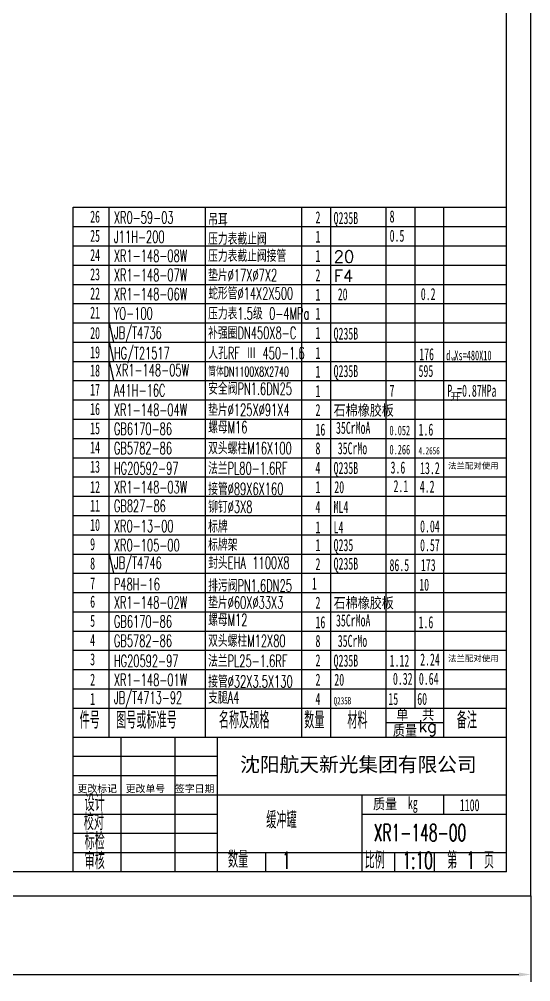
# Model space of a CAD drawing. Extents: x 8550 to 10310, y 662 to 1847.
# Drawn here: x 9242 to 9454.4, y 778.4 to 1178.1 of the extents above; entities that cross this region are included whole.
import ezdxf

# ---------------------------------------------------------------- set-up
doc = ezdxf.new("R2010")
doc.units = 0
doc.header["$LTSCALE"] = 10
doc.header["$MEASUREMENT"] = 0
doc.layers.get('DEFPOINTS').update_dxf_attribs({"linetype": 'CONTINUOUS'})
for name, color, linetype in [('1', 2, 'CONTINUOUS'), ('2', 7, 'CONTINUOUS'), ('尺寸线', 3, 'CONTINUOUS')]:
    doc.layers.add(name, color=color, linetype=linetype)
doc.styles.add('HZ', font='txt', dxfattribs={"bigfont": 'hztxt'})
doc.dimstyles.new('STANDARD$0', dxfattribs={"dimscale": 2, "dimtxt": 2.5, "dimasz": 2.5, "dimexe": 1.5, "dimexo": 0, "dimgap": 1, "dimtad": 1, "dimdec": 4, "dimdsep": 46, "dimlunit": 6, "dimtxsty": 'Standard', "dimcen": 0, "dimadec": 0, "dimazin": 0, "dimtfac": 1, "dimtdec": 4, "dimtmove": 0, "dimatfit": 1, "dimfxl": 0, "dimtolj": 1, "dimtzin": 0, "dimarcsym": 0})

# ---------------------------------------------------------------- blocks, each defined once
blk = doc.blocks.new('*D55')
at = {"layer": '2', "color": 0, "lineweight": -2}
for p, q in [((8860.36, 814.02), (8860.36, 778.38)), ((9454.36, 814.02), (9454.36, 778.38)), ((8865.36, 781.38), (9449.36, 781.38))]:
    blk.add_line(p, q, dxfattribs=at)
at = {"layer": '2', "color": 0}
for points in [[(8865.36, 782.21), (8865.36, 780.55), (8860.36, 781.38)], [(9449.36, 782.21), (9449.36, 780.55), (9454.36, 781.38)]]:
    blk.add_solid(points, dxfattribs=at)
at = {"layer": 'DEFPOINTS', "color": 0}
for p in [(8860.36, 814.02), (9454.36, 814.02), (9454.36, 781.38)]:
    blk.add_point(p, dxfattribs=at)
at = {"layer": '2', "color": 0, "insert": (9157.36, 785.88), "char_height": 5, "attachment_point": 5}
blk.add_mtext('\\A1;594', dxfattribs=at)

msp = doc.modelspace()

# ---------------------------------------------------------------- linework, layer by layer
at = {"layer": '1'}
for p, q in [((9454.36351, 814.02353), (9454.36351, 1654.02353)), ((9264.3669, 1100.02353), (9444.34177, 1100.02353)), ((9279.3669, 880.02353), (9279.3669, 1100.02353)), ((9319.3669, 880.02353), (9319.3669, 1100.02353)), ((9359.3669, 880.02353), (9359.3669, 1100.02353)), ((9371.3669, 880.02353), (9371.3669, 1100.02353)), ((9394.30964, 880.02353), (9394.30964, 1100.02353)), ((9406.30964, 892.02353), (9406.30964, 1100.02353)), ((9418.30964, 880.02353), (9418.30964, 1100.02353)), ((9264.3669, 1092.02353), (9444.34177, 1092.02353)), ((9264.3669, 1084.02353), (9444.34177, 1084.02353)), ((9264.3669, 1076.02353), (9444.34177, 1076.02353)), ((9264.3669, 1068.02353), (9444.34177, 1068.02353)), ((9264.3669, 1060.02353), (9444.34177, 1060.02353)), ((9264.3669, 1052.02353), (9444.34177, 1052.02353)), ((9264.3669, 1044.02353), (9444.34177, 1044.02353)), ((9264.3669, 1036.02353), (9444.34177, 1036.02353)), ((9264.3669, 1028.02353), (9444.34177, 1028.02353)), ((9264.3669, 1020.02353), (9444.34177, 1020.02353)), ((9264.3669, 1012.02353), (9444.34177, 1012.02353)), ((9264.3669, 1004.02353), (9444.34177, 1004.02353)), ((9264.3669, 996.02353), (9444.34177, 996.02353)), ((9264.3669, 988.02353), (9444.34177, 988.02353)), ((9264.3669, 980.02353), (9444.34177, 980.02353)), ((9264.3669, 972.02353), (9444.34177, 972.02353)), ((9264.3669, 964.02353), (9444.34177, 964.02353)), ((9264.3669, 956.02353), (9444.34177, 956.02353)), ((9264.3669, 948.02353), (9444.34177, 948.02353)), ((9264.3669, 940.02353), (9444.34177, 940.02353)), ((9264.3669, 940.02353), (9444.34177, 940.02353)), ((9279.3669, 898.02353), (9279.3669, 940.02353)), ((9319.3669, 898.02353), (9319.3669, 940.02353)), ((9359.3669, 898.02353), (9359.3669, 940.02353)), ((9371.3669, 898.02353), (9371.3669, 940.02353)), ((9394.30964, 898.02353), (9394.30964, 940.02353)), ((9418.30964, 898.02353), (9418.30964, 940.02353)), ((9264.3669, 932.02353), (9444.34177, 932.02353)), ((9264.3669, 932.02353), (9444.34177, 932.02353)), ((9264.3669, 924.02353), (9444.34177, 924.02353)), ((9264.3669, 924.02353), (9444.34177, 924.02353)), ((9264.3669, 916.02353), (9444.34177, 916.02353)), ((9264.3669, 916.02353), (9444.34177, 916.02353)), ((9264.3669, 908.02353), (9444.34177, 908.02353)), ((9264.3669, 908.02353), (9444.34177, 908.02353)), ((9264.3669, 900.02353), (9444.34177, 900.02353)), ((9264.3669, 892.02353), (9444.34177, 892.02353)), ((9394.30964, 886.02353), (9418.30964, 886.02353)), ((9284.3669, 824.02353), (9284.3669, 880.02353)), ((9324.3669, 824.02353), (9324.3669, 880.02353)), ((9264.3669, 872.02353), (9324.3669, 872.02353)), ((9264.3669, 864.02353), (9324.3669, 864.02353)), ((9264.3669, 856.02353), (9444.34177, 856.02353)), ((9384.3669, 824.02353), (9384.3669, 856.02353)), ((9418.30964, 848.02353), (9418.30964, 856.02353)), ((9264.3669, 848.02353), (9324.3669, 848.02353)), ((9384.3669, 848.02353), (9444.34177, 848.02353)), ((9264.3669, 840.02353), (9324.3669, 840.02353)), ((9264.3669, 832.02353), (9444.34177, 832.02353)), ((9344.3669, 824.02353), (9344.3669, 832.02353)), ((9397.87828, 824.02353), (9397.87828, 832.02353)), ((9414.3669, 824.02353), (9414.3669, 832.02353)), ((8860.36351, 814.02353), (9454.36351, 814.02353))]:
    msp.add_line(p, q, dxfattribs=at)
at = {"layer": '2'}
for p, q in [((9444.34177, 824.02353), (9444.34177, 1643.9984)), ((9264.3669, 824.02353), (9264.3669, 1100.02353)), ((9279.3669, 1052.02353), (9281.17385, 1044.02353)), ((9279.3669, 1044.02353), (9281.17385, 1036.02353)), ((9279.3669, 1036.02353), (9281.17385, 1028.02353)), ((9444.34177, 898.02353), (9444.34177, 964.21133)), ((9279.3669, 956.02353), (9281.17385, 948.02353)), ((9264.3669, 898.02353), (9264.3669, 940.02353)), ((9264.3669, 880.02353), (9444.34177, 880.02353)), ((9306.63317, 880.02353), (9306.63317, 824.02353)), ((9444.34177, 824.02353), (8885.36351, 824.02353))]:
    msp.add_line(p, q, dxfattribs=at)

# ---------------------------------------------------------------- texts
at = {"layer": '1', "style": 'HZ', "width": 0.6}
for s, height, p in [('XR0-59-03', 5, (9281.24567, 1093.25808)), ('吊耳   ', 5, (9320.43174, 1092.41519)), ('J11H-200', 5, (9281.24567, 1085.25808)), ('压力表截止阀', 5, (9320.43174, 1084.41519)), ('XR1-148-08W', 5, (9281.24567, 1077.40787)), ('压力表截止阀接管', 5, (9320.43174, 1077.35551)), ('XR1-148-07W', 5, (9281.24567, 1069.40787)), ('垫片%%c17X%%c7X2', 5, (9320.43174, 1069.35551)), ('XR1-148-06W', 5, (9281.24567, 1061.45878)), ('蛇形管%%c14X2X500', 5, (9320.43174, 1061.75155)), ('YO-100', 5, (9281.24567, 1053.45878)), ('压力表1.5级 0-4MPa', 5, (9320.43174, 1053.40643)), ('JB/T4736', 5, (9281.24567, 1045.40787)), ('补强圈DN450X8-C', 5, (9320.43174, 1045.35551)), ('HG/T21517', 5, (9281.24567, 1036.95626)), ('人孔RF Ⅲ 450-1.6', 5, (9320.48661, 1036.97859)), ('XR1-148-05W', 5, (9281.98708, 1029.92929)), ('筒体DN1100X8X2740', 4, (9320.43174, 1029.79401)), ('安全阀PN1.6DN25', 5, (9320.43174, 1022.17345)), ('A41H-16C', 5, (9281.24567, 1021.50644)), ('XR1-148-04W', 5, (9281.24567, 1013.40787)), ('垫片%%c125X%%c91X4', 5, (9320.43174, 1013.35551)), ('螺母M16', 5, (9320.43174, 1006.17345)), ('GB6170-86', 5, (9281.24567, 1005.50644)), ('GB5782-86', 5, (9281.24567, 997.49739)), ('双头螺柱M16X100', 5, (9320.43174, 997.44503)), ('HG20592-97', 5, (9281.24567, 989.11171)), ('法兰PL80-1.6RF', 5, (9320.39058, 989.09883)), ('XR1-148-03W', 5, (9281.24567, 981.25808)), ('接管%%c89X6X160', 5, (9320.43174, 980.56912)), ('GB827-86', 5, (9281.24567, 973.50644)), ('铆钉%%c3X8', 5, (9320.43174, 973.09707)), ('XR0-13-00', 5, (9281.24567, 965.1189)), ('标牌', 5, (9320.43174, 964.92714)), ('XR0-105-00', 5, (9281.24567, 957.14981)), ('标牌架', 5, (9320.43174, 957.34894)), ('JB/T4746', 5, (9281.24567, 949.8514)), ('P48H-16', 5, (9281.24567, 940.94309)), ('排污阀PN1.6DN25', 5, (9320.43174, 940.41519)), ('XR1-148-02W', 5, (9281.24567, 933.40787)), ('垫片%%c60X%%c33X3', 5, (9320.43174, 933.35551)), ('螺母M12', 5, (9320.43174, 926.17345)), ('GB6170-86', 5, (9281.24567, 925.50644)), ('GB5782-86', 5, (9281.24567, 917.49739)), ('双头螺柱M12X80', 5, (9320.43174, 917.44503)), ('HG20592-97', 5, (9281.24567, 909.11171)), ('法兰PL25-1.6RF', 5, (9320.39058, 909.09883)), ('XR1-148-01W', 5, (9281.24567, 901.25808)), ('接管%%c32X3.5X130', 5, (9320.43174, 900.56912)), ('JB/T4713-92', 5, (9281.24567, 893.86457))]:
    msp.add_text(s, height=height, dxfattribs=at).set_placement(p)
at = {"layer": '1', "width": 0.6}
for s, height, p in [('2', 5, (9364.9908, 1093.33309)), ('Q235B', 5, (9372.51289, 1093.05712)), ('8', 5, (9395.7727, 1093.71979)), ('1', 5, (9364.9908, 1085.33309)), ('0.5', 5, (9395.7727, 1085.71979)), ('1', 5, (9364.9908, 1077.33309)), ('2', 5, (9364.9908, 1069.33309)), ('1', 5, (9364.9908, 1061.20881)), ('20', 5, (9374.23296, 1061.39445)), ('0.2', 5, (9408.71624, 1061.4918)), ('1', 5, (9364.9908, 1053.38401)), ('20', 5, (9271.43477, 1045.29953)), ('1', 5, (9364.9908, 1045.33309)), ('Q235B', 5, (9372.51289, 1045.05712)), ('1', 5, (9364.9908, 1037.01886)), ('176', 5, (9408.06393, 1036.51247)), ('d Xs=480X10', 4, (9419.22522, 1036.51247)), ('1', 5, (9364.9908, 1029.23642)), ('Q235B', 5, (9372.51289, 1029.50779)), ('595', 5, (9407.7727, 1029.57715)), ('1', 5, (9364.9908, 1021.18487)), ('7', 5, (9395.7217, 1021.34967)), ('P =0.87MPa', 5, (9419.7217, 1021.34967)), ('2', 5, (9364.9908, 1013.33309)), ('16', 5, (9364.9908, 1005.18487)), ('35CrMoA', 5, (9373.50648, 1005.93583)), ('0.052', 4, (9395.7217, 1005.34967)), ('1.6', 5, (9407.7727, 1005.19898)), ('8', 5, (9364.9908, 997.42262)), ('35CrMo', 5, (9374.23296, 997.43305)), ('0.266', 4, (9395.7217, 997.38828)), ('4.2656', 3, (9407.7727, 997.39922)), ('4', 5, (9364.9908, 989.35777)), ('Q235B', 5, (9372.51289, 989.24007)), ('3.6', 5, (9396.14988, 989.44351)), ('13.2', 5, (9408.41434, 989.20661)), ('1', 5, (9364.9908, 981.32683)), ('20', 5, (9372.80809, 981.32683)), ('2.1', 5, (9397.38933, 981.71979)), ('4.2', 5, (9408.29069, 981.54123)), ('4', 5, (9364.9908, 973.07991)), ('ML4', 5, (9372.51289, 973.07991)), ('1', 5, (9364.9908, 964.61113)), ('L4', 5, (9372.51289, 964.61113)), ('0.04', 5, (9408.41434, 965.02062)), ('1', 5, (9364.9908, 957.23204)), ('Q235', 5, (9372.51289, 957.23204)), ('0.57', 5, (9408.41434, 957.20346)), ('2', 5, (9364.9908, 949.34363)), ('Q235B', 5, (9372.51289, 949.50779)), ('7', 5, (9271.43477, 941.29953)), ('1', 5, (9363.53466, 941.27496)), ('10', 5, (9408.06393, 940.78993)), ('2', 5, (9364.9908, 933.33309)), ('16', 5, (9364.9908, 925.18487)), ('35CrMoA', 5, (9373.50648, 925.93583)), ('1.6', 5, (9407.7727, 925.19898)), ('8', 5, (9364.9908, 917.42262)), ('35CrMo', 5, (9374.23296, 917.43305)), ('Q235B', 5, (9372.51289, 909.24007)), ('1.12', 5, (9395.77558, 909.20661)), ('2.24', 5, (9408.4412, 909.71929)), ('2', 5, (9364.9908, 901.32683)), ('20', 5, (9372.80809, 901.32683)), ('0.32', 5, (9397.14248, 901.71979)), ('0.64', 5, (9407.91957, 901.71979)), ('4', 5, (9364.9908, 893.35679)), ('15', 5, (9395.23836, 893.35679)), ('60', 5, (9407.23836, 893.35679)), ('kg', 5, (9403.37212, 850.14176)), ('1100', 5, (9424.9201, 849.22899))]:
    msp.add_text(s, height=height, dxfattribs=at).set_placement(p)
at = {"layer": '1', "style": 'HZ'}
for s, p in [('20', (9372.51289, 1077.05712)), ('F4', (9372.51289, 1069.05712)), ('石棉橡胶板', (9372.51289, 1013.05712)), ('石棉橡胶板', (9372.51289, 933.05712)), ('单', (9398.55168, 886.69214)), ('共', (9409.29019, 886.76093)), ('质量', (9397.13184, 880.11121)), ('kg', (9407.67697, 882.02135)), ('质量', (9388.87463, 849.54634))]:
    msp.add_text(s, height=5, dxfattribs=at).set_placement(p)
at = {"layer": '1', "color": 1, "style": 'HZ', "width": 0.6}
for s, p in [('封头EHA 1100X8', (9320.43174, 949.8514)), ('支腿A4', (9320.43174, 893.86457))]:
    msp.add_text(s, height=5, dxfattribs=at).set_placement(p)
at = {"layer": '1', "color": 1, "width": 0.6}
for s, height, p in [('86.5', 5, (9395.71404, 948.9337)), ('173', 5, (9408.746, 948.9337)), ('2', 5, (9364.9908, 909.35777)), ('Q235B', 3, (9372.51289, 893.57615))]:
    msp.add_text(s, height=height, dxfattribs=at).set_placement(p)
at = {"layer": '2', "insert": (9421.39643, 1038.36399), "char_height": 2, "attachment_point": 1}
msp.add_mtext('{\\H1x;w}', dxfattribs=at)
at = {"layer": '2', "attachment_point": 1}
for s, insert, char_height, width in [('{\\fSimSun|b0|i0|c134|p54;开}', (9421.06899, 1022.87711), 3, 23.2727858), ('{\\fSimSun|b0|i0|c134|p54;法兰配对使用}', (9420.04361, 993.92825), 2.5, 24.298162), ('{\\fSimSun|b0|i0|c134|p54;法兰配对使用}', (9420.04361, 913.92825), 2.5, 24.298162), ('{\\fSimSun|b0|i0|c134|p54;沈阳航天新光集团有限公司}', (9333.70948, 871.62518), 6, 110.6322956), ('{\\fSimSun|b0|i0|c134|p54;更改标记}', (9266.18966, 860.07353), 3, 18.1772405), ('{\\fSimSun|b0|i0|c134|p54;更改单号}', (9286.18966, 860.07353), 3, 18.1772405), ('{\\fSimSun|b0|i0|c134|p54;签字日期}', (9306.63317, 860.07353), 3, 20)]:
    msp.add_mtext(s, dxfattribs=dict(at, insert=insert, char_height=char_height, width=width))
at = {"layer": '尺寸线', "width": 0.6}
for s, p in [('26', (9271.43477, 1093.63711)), ('25', (9271.43477, 1085.67661)), ('24', (9271.43477, 1077.67661)), ('23', (9271.43477, 1069.68978)), ('22', (9271.43477, 1061.70294)), ('21', (9271.43477, 1053.7591)), ('19', (9271.43477, 1037.30413)), ('18', (9271.43477, 1029.74593)), ('17', (9271.43477, 1021.7591)), ('16', (9271.43477, 1013.7591)), ('15', (9271.43477, 1005.77227)), ('14', (9271.43477, 997.78543)), ('13', (9271.43477, 989.7986)), ('12', (9271.43477, 981.34196)), ('11', (9271.43477, 973.59761)), ('10', (9271.43477, 965.61077)), ('9', (9271.43477, 957.62394)), ('8', (9271.43477, 949.57748)), ('6', (9271.43477, 933.7591)), ('5', (9271.43477, 925.77227)), ('4', (9271.43477, 917.78543)), ('3', (9271.43477, 909.7986)), ('2', (9271.43477, 901.34196)), ('1', (9271.43477, 893.35679))]:
    msp.add_text(s, height=5, dxfattribs=at).set_placement(p)
at = {"layer": '尺寸线', "style": 'HZ', "width": 0.6}
for s, p in [('件号', (9267.04188, 883.52867)), ('图号或标准号', (9282.18593, 883.52867)), ('名称及规格', (9324.86461, 883.52867)), ('数量', (9360.31545, 883.52867)), ('材料', (9378.21296, 883.52867)), ('备注', (9423.6451, 883.52867)), ('设计', (9269.10698, 849.21014)), ('校对', (9268.77056, 841.30107)), ('缓冲罐', (9344.55187, 842.04068)), ('XR1-148-00', (9389.19032, 836.78757)), ('标检', (9269.10698, 833.28083)), ('审核', (9269.10698, 825.07176)), ('数量', (9328.65438, 825.67621)), ('1', (9351.1368, 825.2725)), ('比例', (9385.38906, 825.34001)), ('1:10', (9401.08411, 825.2725)), ('第 1 页', (9419.66198, 825.34001))]:
    msp.add_text(s, height=7, dxfattribs=at).set_placement(p)

# ---------------------------------------------------------------- dimensions: what is measured, and where the dimension line sits
at = {"layer": '2'}
dim = msp.add_linear_dim(base=(9454.36351, 781.37851), p1=(8860.36351, 814.02353), p2=(9454.36351, 814.02353), dimstyle='STANDARD$0', dxfattribs=at)
dim.commit()
dim.dimension.update_dxf_attribs({"geometry": '*D55', "text_midpoint": (9157.36351, 785.87851)})

doc.saveas('drawing.dxf')
